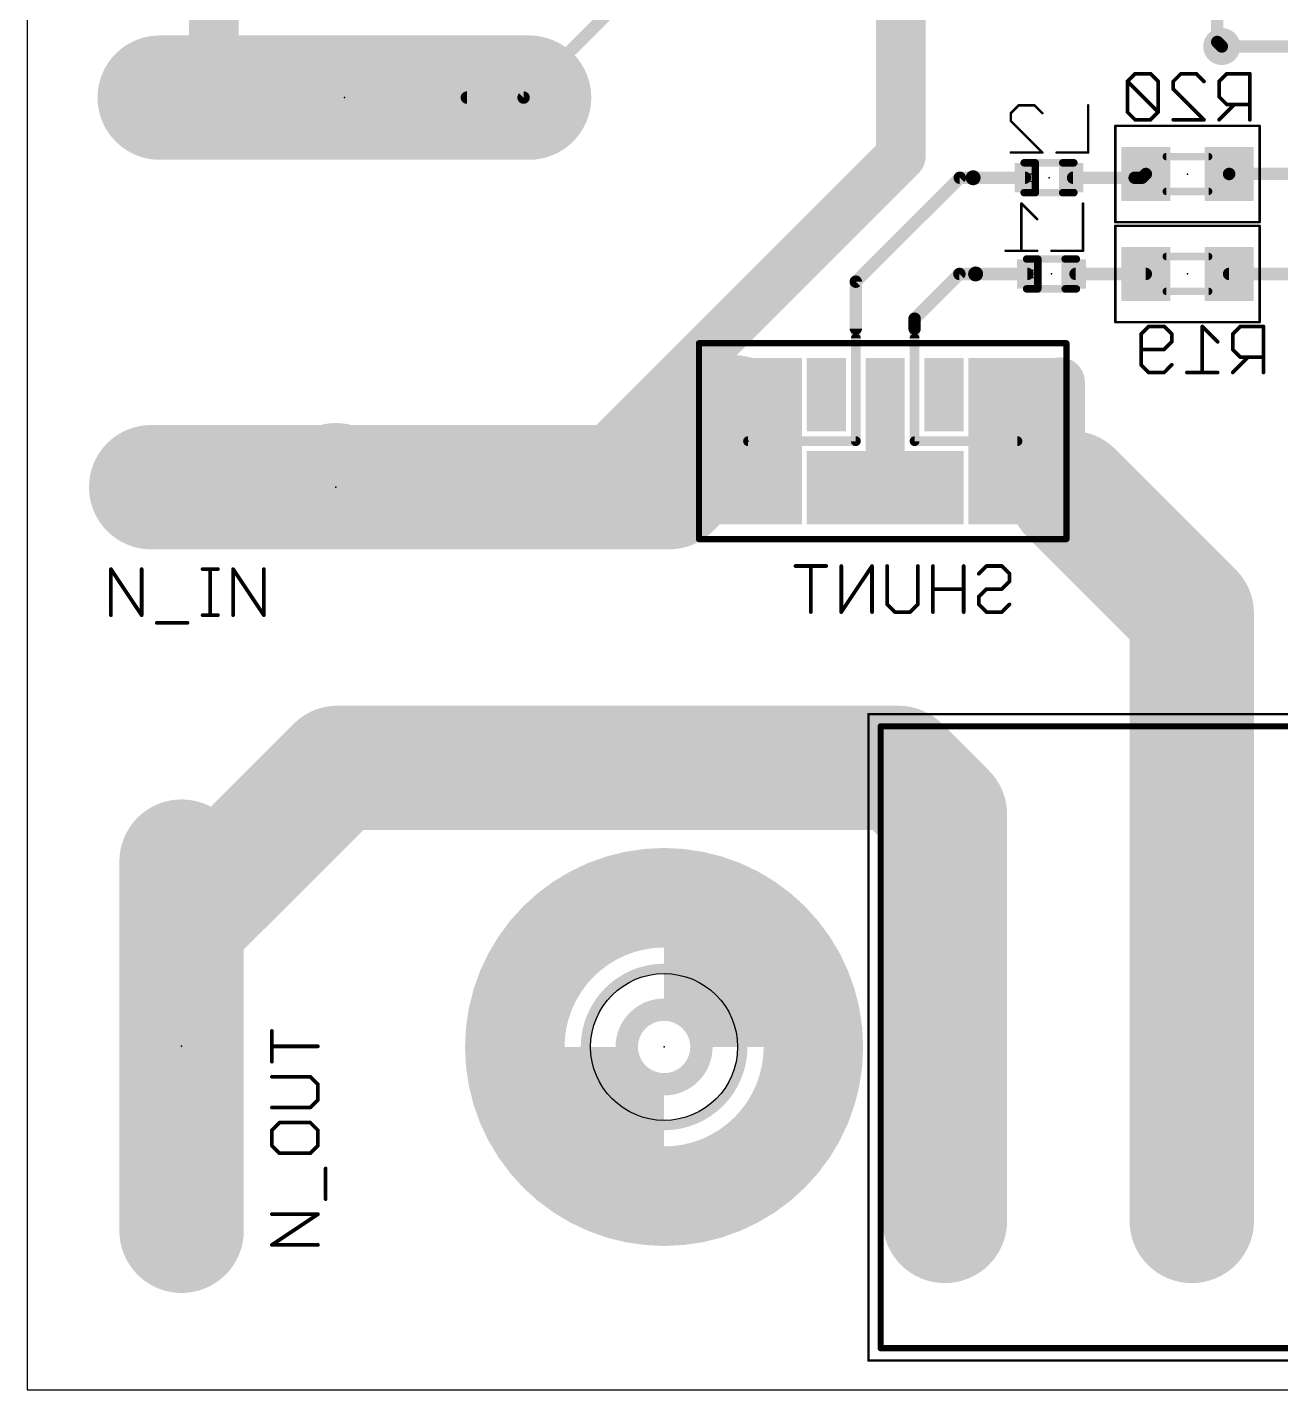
# Model space of a CAD drawing. Extents: x -0.1 to 70.5, y -0.1 to 57.
# Drawn here: x 0 to 25.59, y 0 to 27.82 of the extents above; entities that cross this region are included whole.
import ezdxf

# ---------------------------------------------------------------- set-up
doc = ezdxf.new("R2010")
doc.units = 0
for name, color, linetype in [('1', 14, 'CONTINUOUS'), ('16', 174, 'CONTINUOUS'), ('17', 94, 'CONTINUOUS'), ('18', 94, 'CONTINUOUS'), ('20', 30, 'CONTINUOUS'), ('21', 250, 'CONTINUOUS'), ('22', 250, 'CONTINUOUS'), ('23', 178, 'CONTINUOUS'), ('24', 178, 'CONTINUOUS'), ('25', 250, 'CONTINUOUS'), ('26', 250, 'CONTINUOUS'), ('39', 14, 'CONTINUOUS'), ('40', 174, 'CONTINUOUS'), ('41', 14, 'CONTINUOUS'), ('42', 174, 'CONTINUOUS'), ('51', 250, 'CONTINUOUS'), ('52', 250, 'CONTINUOUS')]:
    doc.layers.add(name, color=color, linetype=linetype)

# ---------------------------------------------------------------- blocks, each defined once
blk = doc.blocks.new('RECT')
blk.add_solid([(-0.5, -0.5), (0.5, -0.5), (-0.5, 0.5), (0.5, 0.5)])
blk = doc.blocks.new('LONGP100')
at = {"const_width": 1}
blk.add_lwpolyline([(-0.5, 0), (0.5, 0)], dxfattribs=at)
at = {"const_width": 0.5}
for points in [[(-0.5, 0.25, 1), (-0.5, -0.25)], [(0.5, -0.25, 1), (0.5, 0.25)]]:
    blk.add_lwpolyline(points, format="xyb", dxfattribs=at)
blk = doc.blocks.new('ROUNDP')
at = {"const_width": 0.5}
blk.add_lwpolyline([(0, -0.25, 1), (0, 0.25, 1), (0, -0.25)], format="xyb", dxfattribs=at)
blk = doc.blocks.new('ROUNDV')
at = {"const_width": 0.5}
blk.add_lwpolyline([(0, -0.25, 1), (0, 0.25, 1), (0, -0.25)], format="xyb", dxfattribs=at)

msp = doc.modelspace()

# ---------------------------------------------------------------- linework, layer by layer
at = {"layer": '1'}
for points, const_width in [([(17.832, 29.618), (17.832, 25.198)], 1.016), ([(24.384, 27.432), (27.178, 27.432)], 0.254), ([(17.832, 25.198), (11.066, 18.432)], 1.016), ([(11.066, 18.432), (8.8, 18.432)], 1.016)]:
    msp.add_lwpolyline(points, dxfattribs=dict(at, const_width=const_width))
for points, const_width in [([(24.384, 27.4955, 1), (24.384, 27.3685)], 0.127), ([(18.0116, 25.0184, 1), (17.6524, 25.3776)], 0.508), ([(17.578, 25.198, 1), (18.086, 25.198)], 0.508), ([(8.8, 18.686, 1), (8.8, 18.178)], 0.508), ([(11.066, 18.178, 1), (11.066, 18.686)], 0.508), ([(10.8864, 18.6116, 1), (11.2456, 18.2524)], 0.508)]:
    msp.add_lwpolyline(points, format="xyb", dxfattribs=dict(at, const_width=const_width))
at = {"layer": '16'}
for points, const_width in [([(3.81, 33.274), (3.81, 26.552)], 1.016), ([(24.292, 28.848), (24.292, 27.524)], 0.254), ([(12.192, 28.448), (10.132, 26.388)], 0.254), ([(3.974, 26.388), (8.974, 26.388)], 2.54), ([(24.292, 27.524), (24.384, 27.432)], 0.254), ([(3.81, 26.552), (3.974, 26.388)], 1.016), ([(10.132, 26.388), (8.974, 26.388)], 0.254), ([(16.9136, 22.6286), (19.0366, 24.7516)], 0.254), ([(19.0366, 24.7516), (20.3658, 24.7516)], 0.254), ([(22.606, 24.7516), (21.349, 24.7516)], 0.254), ([(22.7574, 24.7516), (22.606, 24.7516)], 0.254), ([(22.8336, 24.8278), (22.7574, 24.7516)], 0.254), ([(24.5352, 24.8294), (24.5336, 24.8278)], 0.254), ([(26.6844, 24.8294), (24.5352, 24.8294)], 0.254), ([(18.1136, 21.8728), (19.0276, 22.7868)], 0.254), ([(19.0276, 22.7868), (20.4166, 22.7868)], 0.254), ([(22.8336, 22.7868), (21.3998, 22.7868)], 0.254), ([(26.3418, 22.7868), (24.5336, 22.7868)], 0.254), ([(16.9136, 21.6714), (16.9136, 22.6286)], 0.254), ([(18.1136, 21.6714), (18.1136, 21.8728)], 0.254), ([(16.9136, 21.4714), (16.9136, 19.3714)], 0.2), ([(18.1136, 21.4714), (18.1136, 19.3714)], 0.2), ([(14.4272, 19.8578), (14.0462, 19.4768)], 2.54), ([(21.082, 20.3398), (21.082, 20.574)], 1.016), ([(14.0462, 19.4768), (13.208, 18.6386)], 2.54), ([(20.1136, 19.3714), (21.082, 20.3398)], 1.016), ([(21.082, 18.542), (21.082, 20.3398)], 1.016), ([(14.0462, 19.4768), (14.0462, 19.939)], 0.8128), ([(14.9136, 19.3714), (14.4272, 19.8578)], 0.8128), ([(13.208, 18.542), (13.098, 18.432)], 2.54), ([(13.208, 18.6386), (13.208, 18.542)], 2.54), ([(3.8, 18.432), (6.26, 18.432)], 2.54), ([(6.3, 18.472), (6.26, 18.432)], 2.54), ([(6.34, 18.432), (6.3, 18.472)], 2.54), ([(6.34, 18.432), (8.8, 18.432)], 2.54), ([(13.098, 18.432), (8.8, 18.432)], 2.54), ([(23.772, 15.852), (21.3096, 18.3144)], 2.54), ([(16.9136, 19.3714), (14.7136, 19.3714)], 0.2), ([(18.1136, 19.3714), (20.2136, 19.3714)], 0.2), ([(21.3096, 18.3144), (21.082, 18.542)], 1.016), ([(23.772, 10.948), (23.772, 15.852)], 2.54), ([(6.334, 12.7), (3.15, 9.516)], 2.54), ([(17.78, 12.7), (6.334, 12.7)], 2.54), ([(18.732, 11.748), (17.78, 12.7)], 2.54), ([(18.732, 10.948), (18.732, 11.748)], 2.54), ([(18.732, 10.948), (18.732, 3.448)], 2.54), ([(23.772, 3.448), (23.772, 10.948)], 2.54), ([(3.15, 9.516), (3.15, 4.516)], 2.54)]:
    msp.add_lwpolyline(points, dxfattribs=dict(at, const_width=const_width))
for points, const_width in [([(3.974, 27.023, 1), (3.974, 25.753)], 1.27), ([(8.974, 25.753, 1), (8.974, 27.023)], 1.27), ([(24.3369, 27.5689, 1), (24.2471, 27.4791)], 0.127), ([(24.2285, 27.524, 1), (24.3555, 27.524)], 0.127), ([(24.3391, 27.3871, 1), (24.4289, 27.4769)], 0.127), ([(3.9896, 26.7316, 1), (3.6304, 26.3724)], 0.508), ([(3.556, 26.552, 1), (4.064, 26.552)], 0.508), ([(3.7944, 26.2084, 1), (4.1536, 26.5676)], 0.508), ([(8.974, 26.4515, 1), (8.974, 26.3245)], 0.127), ([(10.0871, 26.4329, 1), (10.1769, 26.3431)], 0.127), ([(10.132, 26.3245, 1), (10.132, 26.4515)], 0.127), ([(19.0366, 24.8151, 1), (19.0366, 24.6881)], 0.127), ([(19.0815, 24.7067, 1), (18.9917, 24.7965)], 0.127), ([(20.3658, 24.6881, 1), (20.3658, 24.8151)], 0.127), ([(21.349, 24.8151, 1), (21.349, 24.6881)], 0.127), ([(22.606, 24.8151, 1), (22.606, 24.6881)], 0.127), ([(22.606, 24.6881, 1), (22.606, 24.8151)], 0.127), ([(22.7125, 24.7965, 1), (22.8023, 24.7067)], 0.127), ([(22.7574, 24.6881, 1), (22.7574, 24.8151)], 0.127), ([(22.8785, 24.7829, 1), (22.7887, 24.8727)], 0.127), ([(24.4887, 24.8727, 1), (24.5785, 24.7829)], 0.127), ([(24.5352, 24.8929, 1), (24.5352, 24.7659)], 0.127), ([(24.5801, 24.7845, 1), (24.4903, 24.8743)], 0.127), ([(19.0276, 22.8503, 1), (19.0276, 22.7233)], 0.127), ([(19.0725, 22.7419, 1), (18.9827, 22.8317)], 0.127), ([(20.4166, 22.7233, 1), (20.4166, 22.8503)], 0.127), ([(21.3998, 22.8503, 1), (21.3998, 22.7233)], 0.127), ([(22.8336, 22.7233, 1), (22.8336, 22.8503)], 0.127), ([(24.5336, 22.8503, 1), (24.5336, 22.7233)], 0.127), ([(16.9771, 22.6286, 1), (16.8501, 22.6286)], 0.127), ([(16.8687, 22.6735, 1), (16.9585, 22.5837)], 0.127), ([(18.1771, 21.8728, 1), (18.0501, 21.8728)], 0.127), ([(16.8501, 21.6714, 1), (16.9771, 21.6714)], 0.127), ([(18.0687, 21.9177, 1), (18.1585, 21.8279)], 0.127), ([(18.0501, 21.6714, 1), (18.1771, 21.6714)], 0.127), ([(16.9636, 21.4714, 1), (16.8636, 21.4714)], 0.1), ([(18.1636, 21.4714, 1), (18.0636, 21.4714)], 0.1), ([(14.8762, 19.4088, 1), (13.9782, 20.3068)], 1.27), ([(21.336, 20.574, 1), (20.828, 20.574)], 0.508), ([(14.4952, 19.0278, 1), (13.5972, 19.9258)], 1.27), ([(21.336, 20.3398, 1), (20.828, 20.3398)], 0.508), ([(20.828, 20.3398, 1), (21.336, 20.3398)], 0.508), ([(21.2616, 20.1602, 1), (20.9024, 20.5194)], 0.508), ([(13.5972, 19.9258, 1), (14.4952, 19.0278)], 1.27), ([(14.2494, 19.939, 1), (13.843, 19.939)], 0.4064), ([(14.5709, 20.0015, 1), (14.2835, 19.7141)], 0.4064), ([(13.843, 18.6386, 1), (12.573, 18.6386)], 1.27), ([(13.657, 18.093, 1), (12.759, 18.991)], 1.27), ([(19.934, 19.551, 1), (20.2932, 19.1918)], 0.508), ([(3.8, 19.067, 1), (3.8, 17.797)], 1.27), ([(5.811, 18.881, 1), (6.709, 17.983)], 1.27), ([(6.749, 18.921, 1), (5.851, 18.023)], 1.27), ([(6.34, 19.067, 1), (6.34, 17.797)], 1.27), ([(6.749, 18.023, 1), (5.851, 18.921)], 1.27), ([(5.891, 17.983, 1), (6.789, 18.881)], 1.27), ([(6.26, 17.797, 1), (6.26, 19.067)], 1.27), ([(8.8, 19.067, 1), (8.8, 17.797)], 1.27), ([(8.8, 17.797, 1), (8.8, 19.067)], 1.27), ([(12.649, 18.881, 1), (13.547, 17.983)], 1.27), ([(12.759, 19.0876, 1), (13.657, 18.1896)], 1.27), ([(13.098, 17.797, 1), (13.098, 19.067)], 1.27), ([(13.843, 19.4768, 1), (14.2494, 19.4768)], 0.4064), ([(14.7699, 19.2277, 1), (15.0573, 19.5151)], 0.4064), ([(21.7586, 18.7634, 1), (20.8606, 17.8654)], 1.27), ([(14.7136, 19.4214, 1), (14.7136, 19.3214)], 0.1), ([(16.8636, 19.3714, 1), (16.9636, 19.3714)], 0.1), ([(16.9136, 19.3214, 1), (16.9136, 19.4214)], 0.1), ([(18.1136, 19.4214, 1), (18.1136, 19.3214)], 0.1), ([(18.0636, 19.3714, 1), (18.1636, 19.3714)], 0.1), ([(20.2136, 19.3214, 1), (20.2136, 19.4214)], 0.1), ([(12.573, 18.542, 1), (13.843, 18.542)], 1.27), ([(21.2616, 18.7216, 1), (20.9024, 18.3624)], 0.508), ([(20.828, 18.542, 1), (21.336, 18.542)], 0.508), ([(21.13, 18.1348, 1), (21.4892, 18.494)], 0.508), ([(24.407, 15.852, 1), (23.137, 15.852)], 1.27), ([(23.323, 15.403, 1), (24.221, 16.301)], 1.27), ([(6.334, 13.335, 1), (6.334, 12.065)], 1.27), ([(6.783, 12.251, 1), (5.885, 13.149)], 1.27), ([(18.229, 13.149, 1), (17.331, 12.251)], 1.27), ([(17.78, 12.065, 1), (17.78, 13.335)], 1.27), ([(19.367, 11.748, 1), (18.097, 11.748)], 1.27), ([(18.283, 11.299, 1), (19.181, 12.197)], 1.27), ([(19.367, 10.948, 1), (18.097, 10.948)], 1.27), ([(24.407, 10.948, 1), (23.137, 10.948)], 1.27), ([(18.097, 10.948, 1), (19.367, 10.948)], 1.27), ([(23.137, 10.948, 1), (24.407, 10.948)], 1.27), ([(3.785, 9.516, 1), (2.515, 9.516)], 1.27), ([(2.701, 9.965, 1), (3.599, 9.067)], 1.27), ([(2.515, 4.516, 1), (3.785, 4.516)], 1.27), ([(18.097, 3.448, 1), (19.367, 3.448)], 1.27), ([(23.137, 3.448, 1), (24.407, 3.448)], 1.27)]:
    msp.add_lwpolyline(points, format="xyb", dxfattribs=dict(at, const_width=const_width))
at = {"layer": '20'}
for p, q in [((0, 57), (0, 0)), ((0, 0), (61, 0))]:
    msp.add_line(p, q, dxfattribs=at)
msp.add_circle((13, 7), 1.5, dxfattribs=at)
at = {"layer": '21'}
for points, const_width in [([(17.422, 13.5798, 1), (17.422, 13.5162)], 0.0635), ([(17.4537, 13.548, 1), (17.3903, 13.548)], 0.0635), ([(13, 3.571, 1), (13, 10.429, 1), (13, 3.571)], 0.1524), ([(13, 5.4, 1), (13, 8.6, 1), (13, 5.4)], 0.2032), ([(17.422, 0.8798, 1), (17.422, 0.8163)], 0.0635), ([(17.3903, 0.848, 1), (17.4537, 0.848)], 0.0635)]:
    msp.add_lwpolyline(points, format="xyb", dxfattribs=dict(at, const_width=const_width))
at = {"layer": '21', "const_width": 0.127}
for points in [[(17.422, 0.848), (17.422, 13.548)], [(17.422, 13.548), (46.422, 13.548)], [(46.422, 0.848), (17.422, 0.848)]]:
    msp.add_lwpolyline(points, dxfattribs=at)
at = {"layer": '22'}
for points, const_width in [([(19.3842, 24.7516, 1), (19.2318, 24.7516)], 0.1524), ([(19.2318, 24.7516, 1), (19.3842, 24.7516)], 0.1524), ([(19.2699, 24.7516, 1), (19.1937, 24.7516)], 0.0762), ([(19.1937, 24.7516, 1), (19.2699, 24.7516)], 0.0762), ([(19.4223, 24.7516, 1), (19.3461, 24.7516)], 0.0762), ([(19.3461, 24.7516, 1), (19.4223, 24.7516)], 0.0762), ([(19.435, 22.7868, 1), (19.2826, 22.7868)], 0.1524), ([(19.2826, 22.7868, 1), (19.435, 22.7868)], 0.1524), ([(19.3207, 22.7868, 1), (19.2445, 22.7868)], 0.0762), ([(19.2445, 22.7868, 1), (19.3207, 22.7868)], 0.0762), ([(19.4731, 22.7868, 1), (19.3969, 22.7868)], 0.0762), ([(19.3969, 22.7868, 1), (19.4731, 22.7868)], 0.0762), ([(13.7136, 21.4032, 1), (13.7136, 21.3397)], 0.0635), ([(13.7454, 21.3714, 1), (13.6819, 21.3714)], 0.0635), ([(21.2453, 21.3714, 1), (21.1819, 21.3714)], 0.0635), ([(21.2136, 21.3397, 1), (21.2136, 21.4032)], 0.0635), ([(13.7136, 17.4032, 1), (13.7136, 17.3397)], 0.0635), ([(13.6819, 17.3714, 1), (13.7454, 17.3714)], 0.0635), ([(21.1819, 17.3714, 1), (21.2453, 17.3714)], 0.0635), ([(21.2136, 17.3397, 1), (21.2136, 17.4032)], 0.0635), ([(15.682, 16.8412, 1), (15.682, 16.8031)], 0.0381), ([(16.0145, 16.8221, 1), (15.9764, 16.8221)], 0.0381), ([(16.309, 16.8031, 1), (16.309, 16.8412)], 0.0381), ([(16.6365, 16.8221, 1), (16.5984, 16.8221)], 0.0381), ([(17.2636, 16.8221, 1), (17.2255, 16.8221)], 0.0381), ([(17.2604, 16.8115, 1), (17.2287, 16.8327)], 0.0381), ([(17.572, 16.8221, 1), (17.5339, 16.8221)], 0.0381), ([(18.1991, 16.8221, 1), (18.161, 16.8221)], 0.0381), ([(18.5076, 16.8221, 1), (18.4695, 16.8221)], 0.0381), ([(19.1346, 16.8221, 1), (19.0965, 16.8221)], 0.0381), ([(19.4106, 16.6788, 1), (19.4375, 16.6519)], 0.0381), ([(19.5808, 16.8412, 1), (19.5808, 16.8031)], 0.0381), ([(19.5943, 16.8086, 1), (19.5673, 16.8356)], 0.0381), ([(19.9078, 16.8356, 1), (19.8809, 16.8086)], 0.0381), ([(19.8943, 16.8031, 1), (19.8943, 16.8412)], 0.0381), ([(20.0701, 16.6653, 1), (20.032, 16.6653)], 0.0381), ([(20.0376, 16.6519, 1), (20.0646, 16.6788)], 0.0381), ([(20.032, 16.5086, 1), (20.0701, 16.5086)], 0.0381), ([(20.0646, 16.4951, 1), (20.0376, 16.522)], 0.0381), ([(18.4885, 16.3709, 1), (18.4885, 16.3328)], 0.0381), ([(19.1156, 16.3328, 1), (19.1156, 16.3709)], 0.0381), ([(19.4431, 16.195, 1), (19.405, 16.195)], 0.0381), ([(19.4106, 16.2085, 1), (19.4375, 16.1816)], 0.0381), ([(19.5808, 16.3709, 1), (19.5808, 16.3328)], 0.0381), ([(19.5943, 16.3383, 1), (19.5673, 16.3653)], 0.0381), ([(19.8809, 16.3653, 1), (19.9078, 16.3383)], 0.0381), ([(19.8943, 16.3328, 1), (19.8943, 16.3709)], 0.0381), ([(15.9764, 15.8815, 1), (16.0145, 15.8815)], 0.0381), ([(16.6016, 15.8921, 1), (16.6333, 15.8709)], 0.0381), ([(16.5984, 15.8815, 1), (16.6365, 15.8815)], 0.0381), ([(17.2255, 15.8815, 1), (17.2636, 15.8815)], 0.0381), ([(17.5339, 16.0383, 1), (17.572, 16.0383)], 0.0381), ([(17.5665, 16.0517, 1), (17.5395, 16.0248)], 0.0381), ([(17.7098, 15.9006, 1), (17.7098, 15.8625)], 0.0381), ([(17.6963, 15.868, 1), (17.7232, 15.895)], 0.0381), ([(18.0098, 15.895, 1), (18.0368, 15.868)], 0.0381), ([(18.0233, 15.8625, 1), (18.0233, 15.9006)], 0.0381), ([(18.161, 16.0383, 1), (18.1991, 16.0383)], 0.0381), ([(18.1935, 16.0248, 1), (18.1666, 16.0517)], 0.0381), ([(18.4695, 15.8815, 1), (18.5076, 15.8815)], 0.0381), ([(19.0965, 15.8815, 1), (19.1346, 15.8815)], 0.0381), ([(19.4375, 16.0517, 1), (19.4106, 16.0248)], 0.0381), ([(19.405, 16.0383, 1), (19.4431, 16.0383)], 0.0381), ([(19.5808, 15.9006, 1), (19.5808, 15.8625)], 0.0381), ([(19.5673, 15.868, 1), (19.5943, 15.895)], 0.0381), ([(19.8809, 15.895, 1), (19.9078, 15.868)], 0.0381), ([(19.8943, 15.8625, 1), (19.8943, 15.9006)], 0.0381), ([(20.0646, 16.0248, 1), (20.0376, 16.0517)], 0.0381)]:
    msp.add_lwpolyline(points, format="xyb", dxfattribs=dict(at, const_width=const_width))
for points, const_width in [([(21.2136, 21.3714), (13.7136, 21.3714)], 0.127), ([(13.7136, 21.3714), (13.7136, 17.3714)], 0.127), ([(21.2136, 17.3714), (21.2136, 21.3714)], 0.127), ([(13.7136, 17.3714), (21.2136, 17.3714)], 0.127), ([(16.309, 16.8221), (15.682, 16.8221)], 0.0762), ([(15.9955, 15.8815), (15.9955, 16.8221)], 0.0762), ([(17.2445, 16.8221), (16.6175, 15.8815)], 0.0762), ([(16.6175, 15.8815), (16.6175, 16.8221)], 0.0762), ([(17.2445, 15.8815), (17.2445, 16.8221)], 0.0762), ([(17.553, 16.0383), (17.553, 16.8221)], 0.0762), ([(18.1801, 16.8221), (18.1801, 16.0383)], 0.0762), ([(18.4885, 16.8221), (18.4885, 15.8815)], 0.0762), ([(19.1156, 15.8815), (19.1156, 16.8221)], 0.0762), ([(19.424, 16.6653), (19.5808, 16.8221)], 0.0762), ([(19.5808, 16.8221), (19.8943, 16.8221)], 0.0762), ([(19.8943, 16.8221), (20.0511, 16.6653)], 0.0762), ([(20.0511, 16.6653), (20.0511, 16.5086)], 0.0762), ([(20.0511, 16.5086), (19.8943, 16.3518)], 0.0762), ([(19.1156, 16.3518), (18.4885, 16.3518)], 0.0762), ([(19.5808, 16.3518), (19.424, 16.195)], 0.0762), ([(19.424, 16.195), (19.424, 16.0383)], 0.0762), ([(19.8943, 16.3518), (19.5808, 16.3518)], 0.0762), ([(17.7098, 15.8815), (17.553, 16.0383)], 0.0762), ([(18.0233, 15.8815), (17.7098, 15.8815)], 0.0762), ([(18.1801, 16.0383), (18.0233, 15.8815)], 0.0762), ([(19.424, 16.0383), (19.5808, 15.8815)], 0.0762), ([(19.5808, 15.8815), (19.8943, 15.8815)], 0.0762), ([(19.8943, 15.8815), (20.0511, 16.0383)], 0.0762)]:
    msp.add_lwpolyline(points, dxfattribs=dict(at, const_width=const_width))
at = {"layer": '23'}
for p in [(6.474, 26.388), (6.3, 18.432), (3.15, 7.016), (13, 7)]:
    msp.add_point(p, dxfattribs=at)
at = {"layer": '24'}
for p in [(23.6836, 24.8278), (20.8574, 24.7516), (20.9082, 22.7868), (23.6836, 22.7868), (14.7136, 19.3714)]:
    msp.add_point(p, dxfattribs=at)
at = {"layer": '25', "const_width": 0.0381}
for points in [[(1.7237, 16.7693, 1), (1.692, 16.7481)], [(1.7269, 16.7587, 1), (1.6888, 16.7587)], [(2.354, 16.7587, 1), (2.3159, 16.7587)], [(3.5789, 16.7778, 1), (3.5789, 16.7397)], [(3.7547, 16.7587, 1), (3.7166, 16.7587)], [(3.8924, 16.7397, 1), (3.8924, 16.7778)], [(4.2184, 16.7693, 1), (4.1867, 16.7481)], [(4.2216, 16.7587, 1), (4.1835, 16.7587)], [(4.8487, 16.7587, 1), (4.8106, 16.7587)], [(1.6888, 15.8181, 1), (1.7269, 15.8181)], [(2.3159, 15.8181, 1), (2.354, 15.8181)], [(2.3191, 15.8075, 1), (2.3508, 15.8287)], [(2.6434, 15.6804, 1), (2.6434, 15.6423)], [(3.2705, 15.6423, 1), (3.2705, 15.6804)], [(3.5789, 15.8372, 1), (3.5789, 15.7991)], [(3.7166, 15.8181, 1), (3.7547, 15.8181)], [(3.8924, 15.7991, 1), (3.8924, 15.8372)], [(4.1835, 15.8181, 1), (4.2216, 15.8181)], [(4.8106, 15.8181, 1), (4.8487, 15.8181)], [(4.8138, 15.8075, 1), (4.8455, 15.8287)], [(5.0123, 7.3272, 1), (4.9742, 7.3272)], [(4.9933, 7.0328, 1), (4.9933, 6.9947)], [(5.9339, 6.9947, 1), (5.9339, 7.0328)], [(4.9742, 6.7002, 1), (5.0123, 6.7002)], [(4.9933, 6.4108, 1), (4.9933, 6.3727)], [(5.7906, 6.4052, 1), (5.7637, 6.3783)], [(5.7771, 6.3727, 1), (5.7771, 6.4108)], [(5.953, 6.235, 1), (5.9149, 6.235)], [(5.9204, 6.2215, 1), (5.9474, 6.2484)], [(5.9149, 5.9214, 1), (5.953, 5.9214)], [(5.9474, 5.908, 1), (5.9204, 5.9349)], [(4.9933, 5.7837, 1), (4.9933, 5.7456)], [(5.7637, 5.7781, 1), (5.7906, 5.7512)], [(5.7771, 5.7456, 1), (5.7771, 5.7837)], [(5.0123, 5.2994, 1), (4.9742, 5.2994)], [(4.9798, 5.3129, 1), (5.0068, 5.286)], [(5.1501, 5.4753, 1), (5.1501, 5.4372)], [(5.1635, 5.4427, 1), (5.1366, 5.4697)], [(5.7906, 5.4697, 1), (5.7637, 5.4427)], [(5.7771, 5.4372, 1), (5.7771, 5.4753)], [(5.953, 5.2994, 1), (5.9149, 5.2994)], [(5.9204, 5.286, 1), (5.9474, 5.3129)], [(5.0068, 4.9994, 1), (4.9798, 4.9724)], [(5.9474, 4.9724, 1), (5.9204, 4.9994)], [(4.9742, 4.9859, 1), (5.0123, 4.9859)], [(5.1501, 4.8482, 1), (5.1501, 4.8101)], [(5.1366, 4.8157, 1), (5.1635, 4.8426)], [(5.7637, 4.8426, 1), (5.7906, 4.8157)], [(5.7771, 4.8101, 1), (5.7771, 4.8482)], [(5.9149, 4.9859, 1), (5.953, 4.9859)], [(6.1097, 4.5207, 1), (6.0716, 4.5207)], [(6.0716, 3.8936, 1), (6.1097, 3.8936)], [(4.9933, 3.6042, 1), (4.9933, 3.5661)], [(5.9445, 3.5693, 1), (5.9233, 3.601)], [(5.9339, 3.5661, 1), (5.9339, 3.6042)], [(4.9827, 2.974, 1), (5.0039, 2.9422)], [(4.9933, 2.9771, 1), (4.9933, 2.939)], [(5.9339, 2.939, 1), (5.9339, 2.9771)]]:
    msp.add_lwpolyline(points, format="xyb", dxfattribs=at)
at = {"layer": '25', "const_width": 0.0762}
for points in [[(1.7079, 15.8181), (1.7079, 16.7587)], [(1.7079, 16.7587), (2.3349, 15.8181)], [(2.3349, 15.8181), (2.3349, 16.7587)], [(3.5789, 16.7587), (3.8924, 16.7587)], [(3.7357, 15.8181), (3.7357, 16.7587)], [(4.2026, 15.8181), (4.2026, 16.7587)], [(4.2026, 16.7587), (4.8296, 15.8181)], [(4.8296, 15.8181), (4.8296, 16.7587)], [(2.6434, 15.6613), (3.2705, 15.6613)], [(3.5789, 15.8181), (3.8924, 15.8181)], [(4.9933, 6.7002), (4.9933, 7.3272)], [(5.9339, 7.0137), (4.9933, 7.0137)], [(5.7771, 6.3917), (4.9933, 6.3917)], [(5.9339, 6.235), (5.7771, 6.3917)], [(5.9339, 5.9214), (5.9339, 6.235)], [(5.7771, 5.7647), (5.9339, 5.9214)], [(4.9933, 5.7647), (5.7771, 5.7647)], [(5.1501, 5.4562), (4.9933, 5.2994)], [(4.9933, 5.2994), (4.9933, 4.9859)], [(5.7771, 5.4562), (5.1501, 5.4562)], [(5.9339, 5.2994), (5.7771, 5.4562)], [(5.9339, 4.9859), (5.9339, 5.2994)], [(4.9933, 4.9859), (5.1501, 4.8291)], [(5.7771, 4.8291), (5.9339, 4.9859)], [(5.1501, 4.8291), (5.7771, 4.8291)], [(6.0907, 3.8936), (6.0907, 4.5207)], [(4.9933, 2.9581), (5.9339, 3.5852)], [(5.9339, 3.5852), (4.9933, 3.5852)], [(5.9339, 2.9581), (4.9933, 2.9581)]]:
    msp.add_lwpolyline(points, dxfattribs=at)
at = {"layer": '26'}
for points, const_width in [([(22.4776, 26.7191, 1), (22.4395, 26.7191)], 0.0381), ([(22.4721, 26.7326, 1), (22.4451, 26.7057)], 0.0381), ([(22.4451, 26.7326, 1), (22.4721, 26.7057)], 0.0381), ([(22.6154, 26.895, 1), (22.6154, 26.8569)], 0.0381), ([(22.6288, 26.8624, 1), (22.6019, 26.8894)], 0.0381), ([(22.9424, 26.8894, 1), (22.9154, 26.8624)], 0.0381), ([(22.9289, 26.8569, 1), (22.9289, 26.895)], 0.0381), ([(23.1047, 26.7191, 1), (23.0666, 26.7191)], 0.0381), ([(23.0722, 26.7057, 1), (23.0991, 26.7326)], 0.0381), ([(23.4132, 26.7191, 1), (23.3751, 26.7191)], 0.0381), ([(23.3806, 26.7326, 1), (23.4076, 26.7057)], 0.0381), ([(23.5509, 26.895, 1), (23.5509, 26.8569)], 0.0381), ([(23.5644, 26.8624, 1), (23.5374, 26.8894)], 0.0381), ([(23.8779, 26.8894, 1), (23.8509, 26.8624)], 0.0381), ([(23.8644, 26.8569, 1), (23.8644, 26.895)], 0.0381), ([(24.0077, 26.7057, 1), (24.0347, 26.7326)], 0.0381), ([(24.3487, 26.7191, 1), (24.3106, 26.7191)], 0.0381), ([(24.3162, 26.7326, 1), (24.3431, 26.7057)], 0.0381), ([(24.4864, 26.895, 1), (24.4864, 26.8569)], 0.0381), ([(24.4999, 26.8624, 1), (24.4729, 26.8894)], 0.0381), ([(24.9758, 26.8759, 1), (24.9377, 26.8759)], 0.0381), ([(24.9567, 26.8569, 1), (24.9567, 26.895)], 0.0381), ([(23.4076, 26.5758, 1), (23.3806, 26.5489)], 0.0381), ([(23.3751, 26.5624, 1), (23.4132, 26.5624)], 0.0381), ([(24.3431, 26.4191, 1), (24.3162, 26.3921)], 0.0381), ([(20.2383, 26.2445, 1), (20.2383, 26.2191)], 0.0254), ([(20.2472, 26.2228, 1), (20.2293, 26.2408)], 0.0254), ([(20.5693, 26.2408, 1), (20.5513, 26.2228)], 0.0254), ([(20.5603, 26.2191, 1), (20.5603, 26.2445)], 0.0254), ([(21.6695, 26.2318, 1), (21.6441, 26.2318)], 0.0254), ([(24.3106, 26.4056, 1), (24.3487, 26.4056)], 0.0381), ([(24.4864, 26.2679, 1), (24.4864, 26.2298)], 0.0381), ([(24.4729, 26.2354, 1), (24.4999, 26.2623)], 0.0381), ([(24.6566, 26.2354, 1), (24.6297, 26.2623)], 0.0381), ([(24.9567, 26.2298, 1), (24.9567, 26.2679)], 0.0381), ([(20.09, 26.0708, 1), (20.0646, 26.0708)], 0.0254), ([(20.0683, 26.0798, 1), (20.0862, 26.0618)], 0.0254), ([(20.0862, 25.9188, 1), (20.0683, 25.9008)], 0.0254), ([(20.0646, 25.9098, 1), (20.09, 25.9098)], 0.0254), ([(20.7123, 26.0618, 1), (20.7303, 26.0798)], 0.0254), ([(22.4395, 26.0921, 1), (22.4776, 26.0921)], 0.0381), ([(22.4721, 26.1055, 1), (22.4451, 26.0786)], 0.0381), ([(22.6154, 25.9544, 1), (22.6154, 25.9163)], 0.0381), ([(22.6019, 25.9218, 1), (22.6288, 25.9488)], 0.0381), ([(22.9154, 25.9488, 1), (22.9424, 25.9218)], 0.0381), ([(22.9289, 25.9163, 1), (22.9289, 25.9544)], 0.0381), ([(23.0666, 26.0921, 1), (23.1047, 26.0921)], 0.0381), ([(23.0991, 26.0786, 1), (23.0722, 26.1055)], 0.0381), ([(23.0722, 26.0786, 1), (23.0991, 26.1055)], 0.0381), ([(23.3941, 25.9544, 1), (23.3941, 25.9163)], 0.0381), ([(24.0077, 25.9218, 1), (24.0347, 25.9488)], 0.0381), ([(24.0212, 25.9163, 1), (24.0212, 25.9544)], 0.0381), ([(24.3162, 25.9488, 1), (24.3431, 25.9218)], 0.0381), ([(24.9377, 25.9353, 1), (24.9758, 25.9353)], 0.0381), ([(20.0773, 25.2785, 1), (20.0773, 25.2531)], 0.0254), ([(20.7123, 25.2568, 1), (20.7303, 25.2748)], 0.0254), ([(20.7213, 25.2531, 1), (20.7213, 25.2785)], 0.0254), ([(21.0128, 25.2785, 1), (21.0128, 25.2531)], 0.0254), ([(21.6441, 25.2658, 1), (21.6695, 25.2658)], 0.0254), ([(21.6568, 25.2531, 1), (21.6568, 25.2785)], 0.0254), ([(20.3029, 24.235, 1), (20.2849, 24.217)], 0.0254), ([(20.3066, 24.226, 1), (20.2812, 24.226)], 0.0254), ([(21.5641, 24.226, 1), (21.5387, 24.226)], 0.0254), ([(20.6069, 23.895, 1), (20.6249, 23.913)], 0.0254), ([(19.9719, 23.2727, 1), (19.9719, 23.2473)], 0.0254), ([(20.2812, 23.26, 1), (20.3066, 23.26)], 0.0254), ([(20.6159, 23.2473, 1), (20.6159, 23.2727)], 0.0254), ([(20.9074, 23.2727, 1), (20.9074, 23.2473)], 0.0254), ([(21.5387, 23.26, 1), (21.5641, 23.26)], 0.0254), ([(21.5514, 23.2473, 1), (21.5514, 23.2727)], 0.0254), ([(22.8941, 21.734, 1), (22.8941, 21.6959)], 0.0381), ([(22.9076, 21.7014, 1), (22.8806, 21.7284)], 0.0381), ([(23.2211, 21.7284, 1), (23.1942, 21.7014)], 0.0381), ([(23.2077, 21.6959, 1), (23.2077, 21.734)], 0.0381), ([(23.9999, 21.7284, 1), (23.9729, 21.7014)], 0.0381), ([(24.0055, 21.7149, 1), (23.9674, 21.7149)], 0.0381), ([(24.7652, 21.734, 1), (24.7652, 21.6959)], 0.0381), ([(24.7786, 21.7014, 1), (24.7517, 21.7284)], 0.0381), ([(25.2545, 21.7149, 1), (25.2164, 21.7149)], 0.0381), ([(25.2355, 21.6959, 1), (25.2355, 21.734)], 0.0381), ([(22.7564, 21.5581, 1), (22.7183, 21.5581)], 0.0381), ([(22.7239, 21.5716, 1), (22.7508, 21.5447)], 0.0381), ([(23.3835, 21.5581, 1), (23.3454, 21.5581)], 0.0381), ([(23.3509, 21.5447, 1), (23.3779, 21.5716)], 0.0381), ([(23.3779, 21.3879, 1), (23.3509, 21.4148)], 0.0381), ([(24.2865, 21.3879, 1), (24.3134, 21.4148)], 0.0381), ([(24.6274, 21.5581, 1), (24.5893, 21.5581)], 0.0381), ([(24.5949, 21.5716, 1), (24.6219, 21.5447)], 0.0381), ([(22.7374, 21.2637, 1), (22.7374, 21.2256)], 0.0381), ([(23.1942, 21.2581, 1), (23.2211, 21.2311)], 0.0381), ([(23.2077, 21.2256, 1), (23.2077, 21.2637)], 0.0381), ([(23.3454, 21.4014, 1), (23.3835, 21.4014)], 0.0381), ([(24.6219, 21.2581, 1), (24.5949, 21.2311)], 0.0381), ([(24.5893, 21.2446, 1), (24.6274, 21.2446)], 0.0381), ([(22.7183, 20.9311, 1), (22.7564, 20.9311)], 0.0381), ([(22.7508, 20.9445, 1), (22.7239, 20.9176)], 0.0381), ([(23.3779, 20.9176, 1), (23.3509, 20.9445)], 0.0381), ([(24.7652, 21.1069, 1), (24.7652, 21.0688)], 0.0381), ([(24.7517, 21.0744, 1), (24.7786, 21.1013)], 0.0381), ([(24.9354, 21.0744, 1), (24.9085, 21.1013)], 0.0381), ([(25.2355, 21.0688, 1), (25.2355, 21.1069)], 0.0381), ([(22.8941, 20.7934, 1), (22.8941, 20.7553)], 0.0381), ([(22.8806, 20.7608, 1), (22.9076, 20.7878)], 0.0381), ([(23.1942, 20.7878, 1), (23.2211, 20.7608)], 0.0381), ([(23.2077, 20.7553, 1), (23.2077, 20.7934)], 0.0381), ([(23.6729, 20.7934, 1), (23.6729, 20.7553)], 0.0381), ([(23.9674, 20.7743, 1), (24.0055, 20.7743)], 0.0381), ([(24.2999, 20.7553, 1), (24.2999, 20.7934)], 0.0381), ([(24.5949, 20.7878, 1), (24.6219, 20.7608)], 0.0381), ([(25.2164, 20.7743, 1), (25.2545, 20.7743)], 0.0381)]:
    msp.add_lwpolyline(points, format="xyb", dxfattribs=dict(at, const_width=const_width))
for points, const_width in [([(22.6154, 26.8759), (22.4586, 26.7191)], 0.0762), ([(22.4586, 26.7191), (22.4586, 26.0921)], 0.0762), ([(23.0857, 26.0921), (22.4586, 26.7191)], 0.0762), ([(22.9289, 26.8759), (22.6154, 26.8759)], 0.0762), ([(23.0857, 26.7191), (22.9289, 26.8759)], 0.0762), ([(23.0857, 26.0921), (23.0857, 26.7191)], 0.0762), ([(23.3941, 26.7191), (23.5509, 26.8759)], 0.0762), ([(23.3941, 26.5624), (23.3941, 26.7191)], 0.0762), ([(23.5509, 26.8759), (23.8644, 26.8759)], 0.0762), ([(23.8644, 26.8759), (24.0212, 26.7191)], 0.0762), ([(24.4864, 26.8759), (24.3296, 26.7191)], 0.0762), ([(24.3296, 26.7191), (24.3296, 26.4056)], 0.0762), ([(24.9567, 26.8759), (24.4864, 26.8759)], 0.0762), ([(24.9567, 25.9353), (24.9567, 26.8759)], 0.0762), ([(24.0212, 25.9353), (23.3941, 26.5624)], 0.0762), ([(24.3296, 26.4056), (24.4864, 26.2488)], 0.0762), ([(20.0773, 26.0708), (20.2383, 26.2318)], 0.0508), ([(20.2383, 26.2318), (20.5603, 26.2318)], 0.0508), ([(20.5603, 26.2318), (20.7213, 26.0708)], 0.0508), ([(21.6568, 26.2318), (21.6568, 25.2658)], 0.0508), ([(24.6432, 26.2488), (24.3296, 25.9353)], 0.0762), ([(24.4864, 26.2488), (24.9567, 26.2488)], 0.0762), ([(20.0773, 25.9098), (20.0773, 26.0708)], 0.0508), ([(20.7213, 25.2658), (20.0773, 25.9098)], 0.0508), ([(22.4586, 26.0921), (22.6154, 25.9353)], 0.0762), ([(22.6154, 25.9353), (22.9289, 25.9353)], 0.0762), ([(22.9289, 25.9353), (23.0857, 26.0921)], 0.0762), ([(23.3941, 25.9353), (24.0212, 25.9353)], 0.0762), ([(20.0773, 25.2658), (20.7213, 25.2658)], 0.0508), ([(21.6568, 25.2658), (21.0128, 25.2658)], 0.0508), ([(20.6159, 23.904), (20.2939, 24.226)], 0.0508), ([(20.2939, 24.226), (20.2939, 23.26)], 0.0508), ([(21.5514, 24.226), (21.5514, 23.26)], 0.0508), ([(20.6159, 23.26), (19.9719, 23.26)], 0.0508), ([(21.5514, 23.26), (20.9074, 23.26)], 0.0508), ([(22.7374, 21.5581), (22.8941, 21.7149)], 0.0762), ([(22.8941, 21.7149), (23.2077, 21.7149)], 0.0762), ([(23.2077, 21.7149), (23.3644, 21.5581)], 0.0762), ([(24.2999, 21.4014), (23.9864, 21.7149)], 0.0762), ([(23.9864, 21.7149), (23.9864, 20.7743)], 0.0762), ([(24.7652, 21.7149), (24.6084, 21.5581)], 0.0762), ([(25.2355, 21.7149), (24.7652, 21.7149)], 0.0762), ([(25.2355, 20.7743), (25.2355, 21.7149)], 0.0762), ([(22.7374, 20.9311), (22.7374, 21.5581)], 0.0762), ([(23.3644, 21.4014), (23.2077, 21.2446)], 0.0762), ([(23.3644, 21.5581), (23.3644, 21.4014)], 0.0762), ([(24.6084, 21.5581), (24.6084, 21.2446)], 0.0762), ([(23.2077, 21.2446), (22.7374, 21.2446)], 0.0762), ([(24.6084, 21.2446), (24.7652, 21.0878)], 0.0762), ([(22.8941, 20.7743), (22.7374, 20.9311)], 0.0762), ([(23.3644, 20.9311), (23.2077, 20.7743)], 0.0762), ([(24.9219, 21.0878), (24.6084, 20.7743)], 0.0762), ([(24.7652, 21.0878), (25.2355, 21.0878)], 0.0762), ([(23.2077, 20.7743), (22.8941, 20.7743)], 0.0762), ([(24.2999, 20.7743), (23.6729, 20.7743)], 0.0762)]:
    msp.add_lwpolyline(points, dxfattribs=dict(at, const_width=const_width))
at = {"layer": '39', "const_width": 0.05}
for points in [[(17.172, 0.598), (17.172, 13.798)], [(17.172, 13.798), (46.672, 13.798)], [(46.672, 0.598), (17.172, 0.598)]]:
    msp.add_lwpolyline(points, dxfattribs=at)
at = {"layer": '39'}
for points, const_width in [([(17.1845, 13.798, 1), (17.1595, 13.798)], 0.025), ([(17.172, 13.8105, 1), (17.172, 13.7855)], 0.025), ([(13, 3.952, 1), (13, 10.048, 1), (13, 3.952)], 2.032), ([(17.172, 0.6105, 1), (17.172, 0.5855)], 0.025), ([(17.1595, 0.598, 1), (17.1845, 0.598)], 0.025)]:
    msp.add_lwpolyline(points, format="xyb", dxfattribs=dict(at, const_width=const_width))
at = {"layer": '40', "const_width": 0.0508}
for points in [[(25.1566, 25.8108), (22.2106, 25.8108)], [(22.2106, 25.8108), (22.2106, 23.8448)], [(25.1566, 23.8448), (25.1566, 25.8108)], [(22.2106, 23.8448), (25.1566, 23.8448)], [(25.1566, 23.7698), (22.2106, 23.7698)], [(22.2106, 23.7698), (22.2106, 21.8038)], [(25.1566, 21.8038), (25.1566, 23.7698)], [(22.2106, 21.8038), (25.1566, 21.8038)]]:
    msp.add_lwpolyline(points, dxfattribs=at)
at = {"layer": '40'}
for points, const_width in [([(22.2106, 25.8235, 1), (22.2106, 25.7981)], 0.0254), ([(22.2233, 25.8108, 1), (22.1979, 25.8108)], 0.0254), ([(25.1693, 25.8108, 1), (25.1439, 25.8108)], 0.0254), ([(25.1566, 25.7981, 1), (25.1566, 25.8235)], 0.0254), ([(22.2106, 23.8575, 1), (22.2106, 23.8321)], 0.0254), ([(22.1979, 23.8448, 1), (22.2233, 23.8448)], 0.0254), ([(22.2106, 23.7825, 1), (22.2106, 23.7571)], 0.0254), ([(22.2233, 23.7698, 1), (22.1979, 23.7698)], 0.0254), ([(25.1439, 23.8448, 1), (25.1693, 23.8448)], 0.0254), ([(25.1693, 23.7698, 1), (25.1439, 23.7698)], 0.0254), ([(25.1566, 23.8321, 1), (25.1566, 23.8575)], 0.0254), ([(25.1566, 23.7571, 1), (25.1566, 23.7825)], 0.0254), ([(22.2106, 21.8165, 1), (22.2106, 21.7911)], 0.0254), ([(22.1979, 21.8038, 1), (22.2233, 21.8038)], 0.0254), ([(25.1439, 21.8038, 1), (25.1693, 21.8038)], 0.0254), ([(25.1566, 21.7911, 1), (25.1566, 21.8165)], 0.0254), ([(13, 3.952, 1), (13, 10.048, 1), (13, 3.952)], 2.032)]:
    msp.add_lwpolyline(points, format="xyb", dxfattribs=dict(at, const_width=const_width))
at = {"layer": '41', "const_width": 2.032}
msp.add_lwpolyline([(13, 3.952, 1), (13, 10.048, 1), (13, 3.952)], format="xyb", dxfattribs=at)
at = {"layer": '42', "const_width": 2.032}
msp.add_lwpolyline([(13, 3.952, 1), (13, 10.048, 1), (13, 3.952)], format="xyb", dxfattribs=at)
at = {"layer": '51'}
for points, const_width in [([(10.074, 26.388), (2.874, 26.388)], 0.8), ([(9.9, 18.432), (2.7, 18.432)], 0.8), ([(17.422, 0.848), (17.422, 13.548)], 0.127), ([(17.422, 13.548), (46.422, 13.548)], 0.127), ([(3.15, 3.416), (3.15, 10.616)], 0.8), ([(46.422, 0.848), (17.422, 0.848)], 0.127)]:
    msp.add_lwpolyline(points, dxfattribs=dict(at, const_width=const_width))
for points, const_width in [([(2.874, 26.588, 1), (2.874, 26.188)], 0.4), ([(10.074, 26.188, 1), (10.074, 26.588)], 0.4), ([(2.7, 18.632, 1), (2.7, 18.232)], 0.4), ([(9.9, 18.232, 1), (9.9, 18.632)], 0.4), ([(17.422, 13.5798, 1), (17.422, 13.5162)], 0.0635), ([(17.4537, 13.548, 1), (17.3903, 13.548)], 0.0635), ([(3.35, 10.616, 1), (2.95, 10.616)], 0.4), ([(15.159, 7, 0.4142), (13, 9.159)], 2.4892), ([(10.841, 7, 0.4142), (13, 4.841)], 2.4892), ([(13, 6.238, 1), (13, 7.762, 1), (13, 6.238)], 0.4572), ([(2.95, 3.416, 1), (3.35, 3.416)], 0.4), ([(17.422, 0.8798, 1), (17.422, 0.8163)], 0.0635), ([(17.3903, 0.848, 1), (17.4537, 0.848)], 0.0635)]:
    msp.add_lwpolyline(points, format="xyb", dxfattribs=dict(at, const_width=const_width))
at = {"layer": '52', "const_width": 0.1524}
for points in [[(20.3494, 25.0564), (20.578, 25.0564)], [(20.3494, 24.4468), (20.3494, 25.0564)], [(20.578, 25.0564), (20.578, 24.7516)], [(20.578, 25.0564), (21.1368, 25.0564)], [(21.1368, 24.4468), (21.1368, 25.0564)], [(21.1368, 25.0564), (21.3654, 25.0564)], [(21.3654, 25.0564), (21.3654, 24.4468)], [(23.2516, 25.1838), (24.1156, 25.1838)], [(20.578, 24.7516), (20.578, 24.4468)], [(20.578, 24.4468), (20.3494, 24.4468)], [(21.1368, 24.4468), (20.578, 24.4468)], [(21.3654, 24.4468), (21.1368, 24.4468)], [(24.1156, 24.4718), (23.2516, 24.4718)], [(20.4002, 23.0916), (20.6288, 23.0916)], [(20.4002, 22.482), (20.4002, 23.0916)], [(20.6288, 23.0916), (20.6288, 22.7868)], [(20.6288, 23.0916), (21.1876, 23.0916)], [(21.1876, 22.482), (21.1876, 23.0916)], [(21.1876, 23.0916), (21.4162, 23.0916)], [(21.4162, 23.0916), (21.4162, 22.482)], [(23.2516, 23.1428), (24.1156, 23.1428)], [(20.6288, 22.7868), (20.6288, 22.482)], [(20.6288, 22.482), (20.4002, 22.482)], [(21.1876, 22.482), (20.6288, 22.482)], [(21.4162, 22.482), (21.1876, 22.482)], [(24.1156, 22.4308), (23.2516, 22.4308)]]:
    msp.add_lwpolyline(points, dxfattribs=at)
at = {"layer": '52', "const_width": 0.0762}
for points in [[(20.3494, 25.0945, 1), (20.3494, 25.0183)], [(20.3875, 25.0564, 1), (20.3113, 25.0564)], [(20.6161, 25.0564, 1), (20.5399, 25.0564)], [(20.578, 25.0945, 1), (20.578, 25.0183)], [(20.578, 25.0183, 1), (20.578, 25.0945)], [(21.1749, 25.0564, 1), (21.0987, 25.0564)], [(21.1368, 25.0945, 1), (21.1368, 25.0183)], [(21.1368, 25.0183, 1), (21.1368, 25.0945)], [(21.4035, 25.0564, 1), (21.3273, 25.0564)], [(21.3654, 25.0183, 1), (21.3654, 25.0945)], [(23.2516, 25.2219, 1), (23.2516, 25.1457)], [(24.1156, 25.1457, 1), (24.1156, 25.2219)], [(20.6161, 24.7516, 1), (20.5399, 24.7516)], [(20.5399, 24.7516, 1), (20.6161, 24.7516)], [(20.3494, 24.4849, 1), (20.3494, 24.4087)], [(20.578, 24.4849, 1), (20.578, 24.4087)], [(20.578, 24.4087, 1), (20.578, 24.4849)], [(21.1368, 24.4849, 1), (21.1368, 24.4087)], [(21.1368, 24.4087, 1), (21.1368, 24.4849)], [(21.3654, 24.4087, 1), (21.3654, 24.4849)], [(23.2516, 24.5099, 1), (23.2516, 24.4337)], [(24.1156, 24.4337, 1), (24.1156, 24.5099)], [(20.3113, 24.4468, 1), (20.3875, 24.4468)], [(20.5399, 24.4468, 1), (20.6161, 24.4468)], [(21.0987, 24.4468, 1), (21.1749, 24.4468)], [(21.3273, 24.4468, 1), (21.4035, 24.4468)], [(20.4002, 23.1297, 1), (20.4002, 23.0535)], [(20.4383, 23.0916, 1), (20.3621, 23.0916)], [(20.6669, 23.0916, 1), (20.5907, 23.0916)], [(20.6288, 23.1297, 1), (20.6288, 23.0535)], [(20.6288, 23.0535, 1), (20.6288, 23.1297)], [(21.2257, 23.0916, 1), (21.1495, 23.0916)], [(21.1876, 23.1297, 1), (21.1876, 23.0535)], [(21.1876, 23.0535, 1), (21.1876, 23.1297)], [(21.4543, 23.0916, 1), (21.3781, 23.0916)], [(21.4162, 23.0535, 1), (21.4162, 23.1297)], [(23.2516, 23.1809, 1), (23.2516, 23.1047)], [(24.1156, 23.1047, 1), (24.1156, 23.1809)], [(20.6669, 22.7868, 1), (20.5907, 22.7868)], [(20.5907, 22.7868, 1), (20.6669, 22.7868)], [(20.4002, 22.5201, 1), (20.4002, 22.4439)], [(20.6288, 22.5201, 1), (20.6288, 22.4439)], [(20.6288, 22.4439, 1), (20.6288, 22.5201)], [(21.1876, 22.5201, 1), (21.1876, 22.4439)], [(21.1876, 22.4439, 1), (21.1876, 22.5201)], [(21.4162, 22.4439, 1), (21.4162, 22.5201)], [(20.3621, 22.482, 1), (20.4383, 22.482)], [(20.5907, 22.482, 1), (20.6669, 22.482)], [(21.1495, 22.482, 1), (21.2257, 22.482)], [(21.3781, 22.482, 1), (21.4543, 22.482)], [(23.2516, 22.4689, 1), (23.2516, 22.3927)], [(24.1156, 22.3927, 1), (24.1156, 22.4689)]]:
    msp.add_lwpolyline(points, format="xyb", dxfattribs=at)
at = {"layer": '52'}
for centre, start, end in [((20.5018, 24.7516), 0, 180), ((20.5018, 24.7516), 180, 0), ((20.5526, 22.7868), 0, 180), ((20.5526, 22.7868), 180, 0)]:
    msp.add_arc(centre, 0.0762, start, end, dxfattribs=at)

# ---------------------------------------------------------------- block references
at = {"layer": '16', "yscale": 1.1}
for p in [(22.8336, 24.8278), (24.5336, 24.8278), (22.8336, 22.7868), (24.5336, 22.7868)]:
    msp.add_blockref('RECT', p, dxfattribs=at)
at = {"layer": '16', "xscale": 0.4232, "yscale": 0.6}
for p in [(20.3658, 24.7516), (21.349, 24.7516), (20.4166, 22.7868), (21.3998, 22.7868)]:
    msp.add_blockref('RECT', p, dxfattribs=at)
at = {"layer": '16'}
for p, xscale, yscale, rotation in [((16.9136, 21.6714), 0.4064, 0.2032, 270), ((18.1136, 21.6714), 0.4064, 0.2032, 270), ((14.9136, 19.3714), 1.8, 3.4, 180), ((20.1136, 19.3714), 1.8, 3.4, 180)]:
    msp.add_blockref('RECT', p, dxfattribs=dict(at, xscale=xscale, yscale=yscale, rotation=rotation))
at = {"layer": '17'}
for name, p, xscale, yscale, rotation in [('LONGP100', (3.974, 26.388), 2.54, 2.54, 180), ('LONGP100', (3.974, 26.388), 2.54, 2.54, 180), ('LONGP100', (8.974, 26.388), 2.54, 2.54, 180), ('LONGP100', (8.974, 26.388), 2.54, 2.54, 180), ('LONGP100', (3.8, 18.432), 2.54, 2.54, 180), ('LONGP100', (3.8, 18.432), 2.54, 2.54, 180), ('LONGP100', (8.8, 18.432), 2.54, 2.54, 180), ('LONGP100', (8.8, 18.432), 2.54, 2.54, 180), ('LONGP100', (3.15, 9.516), 2.54, 2.54, 90), ('LONGP100', (3.15, 9.516), 2.54, 2.54, 90), ('ROUNDP', (18.732, 10.948), 1.95, 1.95, 180), ('ROUNDP', (18.732, 10.948), 1.95, 1.95, 180), ('ROUNDP', (23.772, 10.948), 1.95, 1.95, 180), ('ROUNDP', (23.772, 10.948), 1.95, 1.95, 180), ('LONGP100', (3.15, 4.516), 2.54, 2.54, 90), ('LONGP100', (3.15, 4.516), 2.54, 2.54, 90), ('ROUNDP', (18.732, 3.448), 1.95, 1.95, 180), ('ROUNDP', (18.732, 3.448), 1.95, 1.95, 180), ('ROUNDP', (23.772, 3.448), 1.95, 1.95, 180), ('ROUNDP', (23.772, 3.448), 1.95, 1.95, 180)]:
    msp.add_blockref(name, p, dxfattribs=dict(at, xscale=xscale, yscale=yscale, rotation=rotation))
at = {"layer": '18', "xscale": 0.7564, "yscale": 0.7564}
msp.add_blockref('ROUNDV', (24.384, 27.432), dxfattribs=at)
msp.add_blockref('ROUNDV', (24.384, 27.432), dxfattribs=at)
at = {"layer": '40'}
for p, xscale, yscale in [((16.3136, 20.3214), 0.8, 1.5), ((17.5136, 20.1214), 0.8, 1.9), ((18.7136, 20.3214), 0.8, 1.5), ((17.5136, 18.4214), 3.2, 1.5)]:
    msp.add_blockref('RECT', p, dxfattribs=dict(at, xscale=xscale, yscale=yscale))
at = {"layer": '52', "xscale": 0.4064, "yscale": 0.8636}
for p in [(23.0486, 24.8278), (24.3186, 24.8278), (23.0486, 22.7868), (24.3186, 22.7868)]:
    msp.add_blockref('RECT', p, dxfattribs=at)

doc.saveas('drawing.dxf')
